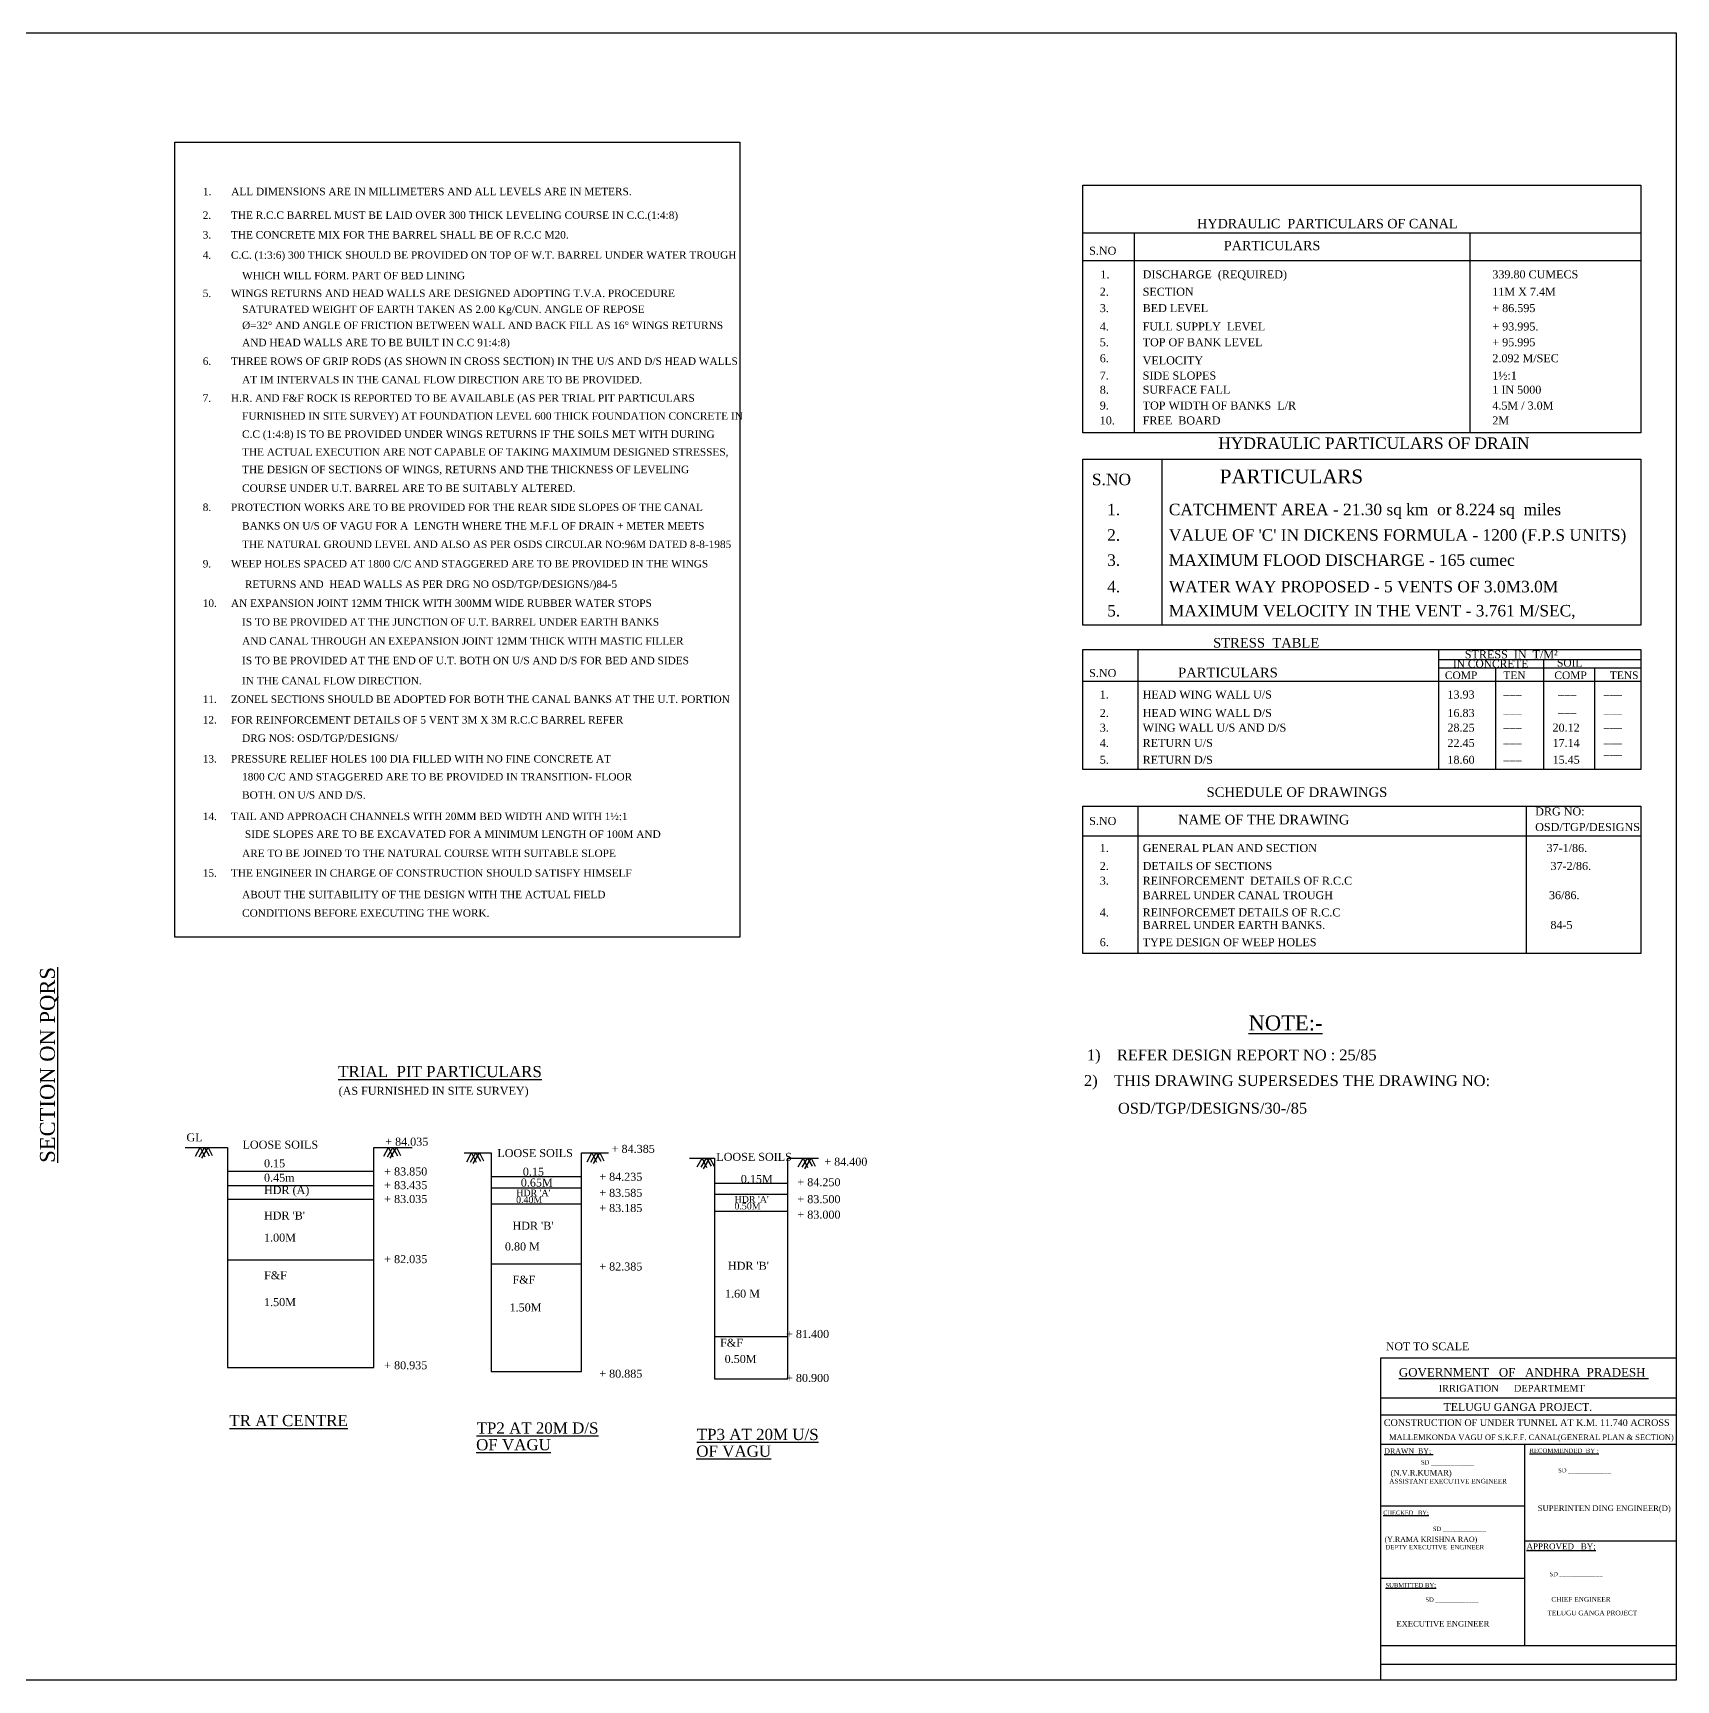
# Model space of a CAD drawing. Header units: millimetres. Extents: x -109570 to 247657, y -246061 to 92299.
# Drawn here: x 159718 to 247657, y 4151 to 92299 of the extents above; entities that cross this region are included whole.
import ezdxf

# ---------------------------------------------------------------- set-up
doc = ezdxf.new("R2010")
doc.units = ezdxf.units.MM
doc.header["$MEASUREMENT"] = 0
for name, color, linetype in [('DWG. LINE', 1, 'Continuous'), ('DWG.LINE', 10, 'Continuous'), ('HATCH', 2, 'Continuous'), ('TEXT', 7, 'Continuous'), ('TITLE', 7, 'Continuous')]:
    doc.layers.add(name, color=color, linetype=linetype)
doc.styles.get("Standard").update_dxf_attribs({"font": 'TIMES.TTF', "height": 380})

msp = doc.modelspace()

# ---------------------------------------------------------------- linework, layer by layer
at = {"layer": 'DWG. LINE'}
for points in [[(167858.6, 32647.2), (170124.8, 32647.2), (170124.8, 20876.8), (177953.4, 20876.8), (177953.4, 32647.2), (180013.6, 32647.2)], [(182796.7, 32358.1), (184233.5, 32358.1), (184233.5, 20671.8), (189077.7, 20671.8), (189077.7, 32358.1), (190514.5, 32358.1)], [(194855.9, 32080.8), (196196.9, 32080.8), (196196.9, 20267), (200124.2, 20267), (200124.2, 32080.8), (201754.9, 32080.8)], [(170124.8, 31391.9), (177953.4, 31391.9)], [(184233.5, 31100.2), (189077.7, 31100.2)], [(170124.8, 30622.8), (177953.4, 30622.8)], [(184233.5, 30495.2), (189077.7, 30495.2)], [(196196.9, 30738.3), (200124.2, 30738.3)], [(196196.9, 30153.4), (200124.2, 30153.4)], [(170124.8, 29894.2), (177953.4, 29894.2)], [(184233.5, 29642.4), (189077.7, 29642.4)], [(196196.9, 29237.1), (200124.2, 29237.1)], [(170124.8, 26635.7), (177953.4, 26635.7)], [(184233.5, 26419.4), (189077.7, 26419.4)], [(196196.9, 22542.6), (200124.2, 22542.6)]]:
    msp.add_lwpolyline(points, dxfattribs=at)
at = {"layer": 'DWG.LINE', "ltscale": 0.2}
for p, q in [((215909.2, 59300.1), (245767.2, 59300.1)), ((215909.2, 52876.1), (215909.2, 59300.1)), ((245767.2, 59300.1), (245767.2, 52876.1)), ((245767.2, 52876.1), (215909.2, 52876.1))]:
    msp.add_line(p, q, dxfattribs=at)
for points in [[(215909.2, 84157.2), (245767.2, 84157.2), (245767.2, 70891.1), (215909.2, 70891.1)], [(215909.2, 81608.7), (245767.2, 81608.7), (245767.2, 70891.1), (215909.2, 70891.1)], [(215909.2, 69486.3), (245767.2, 69486.3), (245767.2, 60605.7), (215909.2, 60605.7)], [(215909.2, 50915), (245767.2, 50915), (245767.2, 43026.2), (215909.2, 43026.2)]]:
    msp.add_lwpolyline(points, close=True, dxfattribs=at)
for points in [[(218648.5, 81608.7), (218648.5, 70891.1)], [(236619.1, 81608.7), (236619.1, 70891.1)], [(215909.2, 80118.9), (245767.2, 80118.9)], [(220133.5, 69486.3), (220133.5, 60605.7)], [(218847.8, 59300.1), (218847.8, 52876.1)], [(234937.3, 59300.1), (234937.3, 52876.1)], [(234937.3, 58774.5), (245767.2, 58774.5)], [(234937.3, 58319), (245767.2, 58319)], [(237988.5, 58319), (237988.5, 52876.1)], [(240563.6, 58774.5), (240563.6, 52876.1)], [(243298.1, 58319), (243298.1, 52876.1)], [(215909.2, 57600.3), (245767.2, 57600.3)], [(234937.3, 57600.3), (245767.2, 57600.3)], [(218847.8, 50915), (218847.8, 43026.2)], [(239641.9, 50915), (239641.9, 43026.2)], [(215909.2, 49335.9), (245767.2, 49335.9)]]:
    msp.add_lwpolyline(points, dxfattribs=at)
at = {"layer": 'HATCH'}
for points in [[(168414.3, 32180.8), (168674.7, 32647.2), (168912.1, 32150.2)], [(168621.1, 32157.8), (168907.9, 32647.2), (169157.2, 32211.4)], [(168758.9, 32081.3), (169095.9, 32647.2), (169318, 32219)], [(178489.8, 32180.8), (178750.2, 32647.2), (178987.7, 32150.2)], [(178696.6, 32157.8), (178983.5, 32647.2), (179232.8, 32211.4)], [(178834.5, 32081.3), (179171.5, 32647.2), (179393.6, 32219)], [(182933.4, 31891.7), (183193.8, 32358.1), (183431.2, 31861.1)], [(183140.2, 31868.7), (183427, 32358.1), (183676.3, 31922.3)], [(183278, 31792.2), (183615, 32358.1), (183837.1, 31929.9)], [(189372.5, 31891.7), (189632.9, 32358.1), (189870.3, 31861.1)], [(189579.3, 31868.7), (189866.1, 32358.1), (190115.4, 31922.3)], [(189717.1, 31792.2), (190054.1, 32358.1), (190276.2, 31929.9)], [(195266, 31614.4), (195526.4, 32080.8), (195763.8, 31583.8)], [(195472.8, 31591.4), (195759.7, 32080.8), (196008.9, 31645)], [(195610.7, 31514.9), (195947.6, 32080.8), (196169.8, 31652.6)], [(200679.1, 31614.4), (200939.5, 32080.8), (201177, 31583.8)], [(200885.9, 31591.4), (201172.8, 32080.8), (201422, 31645)], [(201023.8, 31514.9), (201360.8, 32080.8), (201582.9, 31652.6)]]:
    msp.add_lwpolyline(points, dxfattribs=at)
at = {"layer": 'TITLE', "lineweight": 30}
for p, q in [((231859.6, 4151.1), (231859.6, 21387)), ((231859.6, 19257.2), (247656.9, 19257.2)), ((231859.6, 18348.1), (247656.9, 18348.1)), ((231859.6, 16768.5), (247656.9, 16768.5)), ((231859.6, 6003.1), (247656.9, 6003.1)), ((231859.6, 4998), (247656.9, 4998))]:
    msp.add_line(p, q, dxfattribs=at)
at = {"layer": 'TITLE'}
for p, q in [((247656.9, 21387), (247656.9, 4151.1)), ((231859.6, 13478.5), (239543, 13478.5)), ((231859.6, 9602.3), (239543, 9602.3)), ((247656.9, 4151.1), (231859.6, 4151.1))]:
    msp.add_line(p, q, dxfattribs=at)
at = {"layer": 'TITLE', "lineweight": 30}
msp.add_lwpolyline([(1083.6, 92298.6), (247656.9, 92298.6), (247656.9, 4151.1), (1083.6, 4151.1)], close=True, dxfattribs=at)
at = {"layer": 'TITLE', "lineweight": 30, "ltscale": 0.2}
msp.add_lwpolyline([(167304.7, 86445.2), (197543.5, 86445.2), (197543.5, 43914.4), (167304.7, 43914.4)], close=True, dxfattribs=at)
at = {"layer": 'TITLE', "lineweight": 30}
for points in [[(231859.6, 21387), (247656.9, 21387)], [(239543, 16768.5), (239543, 6003.1)]]:
    msp.add_lwpolyline(points, dxfattribs=at)
at = {"layer": 'TITLE'}
msp.add_lwpolyline([(239543, 11599.8), (247656.9, 11599.8)], dxfattribs=at)

# ---------------------------------------------------------------- texts
at = {"layer": 'TEXT', "ltscale": 0.2}
for s, height, p in [('1.       ALL DIMENSIONS ARE IN MILLIMETERS AND ALL LEVELS ARE IN METERS.', 400, (168818.5, 83613.4)), ('2.       THE R.C.C BARREL MUST BE LAID OVER 300 THICK LEVELING COURSE IN C.C.(1:4:8) ', 400, (168804.6, 82347.5)), ('HYDRAULIC  PARTICULARS OF CANAL', 500, (222028.9, 81847.8)), ('3.       THE CONCRETE MIX FOR THE BARREL SHALL BE OF R.C.C M20.', 400, (168804.6, 81295.9)), ('PARTICULARS', 500, (223457.6, 80669)), ('4.       C.C. (1:3:6) 300 THICK SHOULD BE PROVIDED ON TOP OF W.T. BARREL UNDER WATER TROUGH', 400, (168804.6, 80212.5)), ('S.NO', 428.19, (216246.2, 80427.9)), ('WHICH WILL FORM. PART OF BED LINING', 400, (170910.7, 79114)), ('1.', 428.19, (216850.5, 79163.9)), ('DISCHARGE  (REQUIRED)', 428.188, (219109.9, 79164.8)), ('339.80 CUMECS', 428.188, (237824.3, 79164.8)), ('5.       WINGS RETURNS AND HEAD WALLS ARE DESIGNED ADOPTING T.V.A. PROCEDURE ', 400, (168804.6, 78165.8)), ('2.', 428.19, (216813.2, 78234.9)), ('SECTION', 428.19, (219109.9, 78234.9)), ('11M X 7.4M', 428.19, (237824.3, 78234.9)), ('SATURATED WEIGHT OF EARTH TAKEN AS 2.00 Kg/CUN. ANGLE OF REPOSE', 400, (170910.7, 77312.3)), ('3.', 428.19, (216813.2, 77359.7)), ('BED LEVEL', 428.19, (219109.9, 77359.7)), ('+ 86.595', 428.19, (237824.3, 77359.7)), ('%%C=32° AND ANGLE OF FRICTION BETWEEN WALL AND BACK FILL AS 16° WINGS RETURNS', 400, (170910.7, 76451.2)), ('4.', 428.19, (216813.2, 76375.3)), ('FULL SUPPLY  LEVEL', 428.188, (219109.9, 76375.3)), ('+ 93.995.', 428.19, (237824.3, 76375.3)), ('AND HEAD WALLS ARE TO BE BUILT IN C.C 91:4:8)', 400, (170910.7, 75530.8)), ('5.', 428.19, (216813.2, 75531.4)), ('TOP OF BANK LEVEL', 428.188, (219109.9, 75531.4)), ('+ 95.995', 428.19, (237824.3, 75531.4)), ('6.       THREE ROWS OF GRIP RODS (AS SHOWN IN CROSS SECTION) IN THE U/S AND D/S HEAD WALLS', 400, (168804.6, 74533.2)), ('6.', 428.19, (216813.2, 74675.8)), ('VELOCITY', 428.19, (219109.9, 74559.6)), ('2.092 M/SEC', 428.188, (237824.3, 74675.8)), ('7.', 428.19, (216813.2, 73750.7)), ('SIDE SLOPES', 428.188, (219109.9, 73750.7)), ('1½:1', 428.19, (237824.3, 73750.7)), ('AT IM INTERVALS IN THE CANAL FLOW DIRECTION ARE TO BE PROVIDED.', 400, (170910.7, 73544.1)), ('8.', 428.19, (216813.2, 72991.4)), ('SURFACE FALL', 428.188, (219109.9, 72991.4)), ('1 IN 5000', 428.19, (237824.3, 72991.4)), ('7.       H.R. AND F&F ROCK IS REPORTED TO BE AVAILABLE (AS PER TRIAL PIT PARTICULARS ', 400, (168804.6, 72559.4)), ('9.', 428.19, (216813.2, 72145.7)), ('TOP WIDTH OF BANKS  L/R', 428.188, (219109.9, 72145.7)), ('4.5M / 3.0M', 428.188, (237824.3, 72145.7)), ('FURNISHED IN SITE SURVEY) AT FOUNDATION LEVEL 600 THICK FOUNDATION CONCRETE IN', 400, (170910.7, 71600.5)), ('10.', 428.19, (216813.2, 71346.6)), ('FREE  BOARD', 428.188, (219109.9, 71346.6)), ('2M', 428.19, (237824.3, 71346.6)), ('C.C (1:4:8) IS TO BE PROVIDED UNDER WINGS RETURNS IF THE SOILS MET WITH DURING', 400, (170910.7, 70626.4)), ('HYDRAULIC PARTICULARS OF DRAIN', 615.525, (223156.4, 70035.5)), ('THE ACTUAL EXECUTION ARE NOT CAPABLE OF TAKING MAXIMUM DESIGNED STRESSES,', 400, (170910.7, 69673.8)), ('THE DESIGN OF SECTIONS OF WINGS, RETURNS AND THE THICKNESS OF LEVELING', 400, (170910.7, 68739.1)), ('PARTICULARS', 742.875, (223237.1, 68191.5)), ('COURSE UNDER U.T. BARREL ARE TO BE SUITABLY ALTERED.', 400, (170910.7, 67739.2)), ('S.NO', 615.53, (216393.6, 68095)), ('8.       PROTECTION WORKS ARE TO BE PROVIDED FOR THE REAR SIDE SLOPES OF THE CANAL', 400, (168804.6, 66714.9)), ('1.', 615.53, (217208.7, 66488.8)), ('CATCHMENT AREA - 21.30 sq km  or 8.224 sq  miles', 615.525, (220510.2, 66488.8)), ('BANKS ON U/S OF VAGU FOR A  LENGTH WHERE THE M.F.L OF DRAIN + METER MEETS', 400, (170910.7, 65721.5)), ('2.', 615.53, (217208.7, 65122.9)), ("VALUE OF 'C' IN DICKENS FORMULA - 1200 (F.P.S UNITS)", 615.525, (220510.2, 65122.9)), ('THE NATURAL GROUND LEVEL AND ALSO AS PER OSDS CIRCULAR NO:96M DATED 8-8-1985', 400, (170910.7, 64732.7)), ('3.', 615.53, (217208.7, 63778.9)), ('MAXIMUM FLOOD DISCHARGE - 165 cumec', 615.525, (220510.2, 63778.9)), ('9.       WEEP HOLES SPACED AT 1800 C/C AND STAGGERED ARE TO BE PROVIDED IN THE WINGS', 400, (168804.6, 63694.3)), (' RETURNS AND  HEAD WALLS AS PER DRG NO OSD/TGP/DESIGNS/)84-5', 400, (170910.7, 62599)), ('4.', 615.53, (217208.7, 62361)), ('WATER WAY PROPOSED - 5 VENTS OF 3.0M3.0M', 615.525, (220510.2, 62361)), ('10.     AN EXPANSION JOINT 12MM THICK WITH 300MM WIDE RUBBER WATER STOPS', 400, (168804.6, 61583)), ('IS TO BE PROVIDED AT THE JUNCTION OF U.T. BARREL UNDER EARTH BANKS', 400, (170910.7, 60574)), ('5.', 615.53, (217208.7, 61072.1)), ('MAXIMUM VELOCITY IN THE VENT - 3.761 M/SEC,', 615.525, (220510.2, 61072.1)), ('AND CANAL THROUGH AN EXEPANSION JOINT 12MM THICK WITH MASTIC FILLER', 400, (170910.7, 59560.7)), ('STRESS  TABLE', 516.779, (222880.5, 59403.5)), ('STRESS  IN  T/M²', 428.188, (236350, 58828.4)), ('IS TO BE PROVIDED AT THE END OF U.T. BOTH ON U/S AND D/S FOR BED AND SIDES', 400, (170910.7, 58513.8)), ('S.NO', 428.19, (216246.2, 57829.1)), ('PARTICULARS', 516.779, (221006.8, 57811)), ('IN CONCRETE', 406.04, (235711.4, 58337.8)), ('SOIL', 406.04, (241284.5, 58382.5)), ('IN THE CANAL FLOW DIRECTION.', 400, (170910.7, 57437.8)), ('COMP', 406.04, (235282.5, 57722.1)), ('TEN', 406.04, (238411.9, 57722.1)), ('COMP', 406.04, (241143.1, 57722.1)), ('TENS', 406.04, (244113.8, 57722.1)), ('11.     ZONEL SECTIONS SHOULD BE ADOPTED FOR BOTH THE CANAL BANKS AT THE U.T. PORTION', 400, (168804.6, 56443.8)), ('1.', 428.19, (216813.2, 56679.3)), ('HEAD WING WALL U/S', 428.188, (219109.9, 56679.3)), ('13.93', 428.19, (235420.9, 56679.3)), ('___', 428.19, (238416, 56898.6)), ('___', 428.19, (241346.8, 56898.6)), ('___', 428.19, (243792.7, 56898.6)), ('12.     FOR REINFORCEMENT DETAILS OF 5 VENT 3M X 3M R.C.C BARREL REFER', 400, (168804.6, 55340.5)), ('2.', 428.19, (216813.2, 55690.4)), ('HEAD WING WALL D/S', 428.188, (219109.9, 55690.4)), ('16.83', 428.19, (235420.9, 55690.4)), ('___', 428.19, (238416, 55909.7)), ('___', 428.19, (241346.8, 55935.8)), ('___', 428.19, (243792.7, 55909.7)), ('DRG NOS: OSD/TGP/DESIGNS/', 400, (170910.7, 54359.8)), ('3.', 428.19, (216813.2, 54907.5)), ('WING WALL U/S AND D/S', 428.188, (219109.9, 54907.5)), ('28.25', 428.19, (235420.9, 54907.5)), ('___', 428.19, (238416, 55126.7)), ('20.12', 428.19, (241046, 54907.5)), ('___', 428.19, (243792.7, 55126.7)), ('4.', 428.19, (216813.2, 54088.4)), ('RETURN U/S', 428.19, (219109.9, 54088.4)), ('22.45', 428.19, (235420.9, 54088.4)), ('___', 428.19, (238416, 54307.7)), ('17.14', 428.19, (241046, 54088.4)), ('___', 428.19, (243792.7, 54307.7)), ('13.     PRESSURE RELIEF HOLES 100 DIA FILLED WITH NO FINE CONCRETE AT', 400, (168804.6, 53254.8)), ('5.', 428.19, (216813.2, 53186.5)), ('RETURN D/S', 428.19, (219109.9, 53186.5)), ('18.60', 428.19, (235420.9, 53186.5)), ('___', 428.19, (238416, 53405.7)), ('15.45', 428.19, (241046, 53186.5)), ('___', 428.19, (243792.7, 53682.8)), ('1800 C/C AND STAGGERED ARE TO BE PROVIDED IN TRANSITION- FLOOR', 400, (170910.7, 52294.1)), ('BOTH. ON U/S AND D/S.', 400, (170910.7, 51318.7)), ('SCHEDULE OF DRAWINGS', 516.779, (222529.5, 51410.4)), ('14.     TAIL AND APPROACH CHANNELS WITH 20MM BED WIDTH AND WITH 1½:1', 400, (168804.6, 50173.8)), ('S.NO', 428.19, (216246.2, 49913.6)), ('NAME OF THE DRAWING', 516.779, (221006.8, 49940.9)), ('DRG NO:', 428.19, (240118.4, 50424.1)), (' SIDE SLOPES ARE TO BE EXCAVATED FOR A MINIMUM LENGTH OF 100M AND ', 400, (170910.7, 49221.3)), ('OSD/TGP/DESIGNS', 428.188, (240118.4, 49588.4)), ('ARE TO BE JOINED TO THE NATURAL COURSE WITH SUITABLE SLOPE', 400, (170910.7, 48195.1)), ('1.', 428.19, (216813.2, 48467)), ('GENERAL PLAN AND SECTION', 428.188, (219109.9, 48467)), ('37-1/86.', 428.19, (240722.9, 48467)), ('2.', 428.19, (216813.2, 47502.1)), ('DETAILS OF SECTIONS', 428.188, (219109.9, 47502.1)), ('37-2/86.', 428.19, (240934.8, 47502.1)), ('15.     THE ENGINEER IN CHARGE OF CONSTRUCTION SHOULD SATISFY HIMSELF', 400, (168804.6, 47141.8)), ('3.', 428.19, (216813.2, 46715.1)), ('REINFORCEMENT  DETAILS OF R.C.C ', 428.188, (219109.9, 46715.1)), ('ABOUT THE SUITABILITY OF THE DESIGN WITH THE ACTUAL FIELD ', 400, (170910.7, 45988.1)), ('BARREL UNDER CANAL TROUGH', 428.188, (219109.9, 45941.4)), ('36/86.', 428.19, (240856.7, 45941.4)), ('CONDITIONS BEFORE EXECUTING THE WORK.', 400, (170910.7, 44999)), ('4.', 428.19, (216813.2, 45017.8)), ('REINFORCEMET DETAILS OF R.C.C', 428.188, (219109.9, 45017.8)), ('BARREL UNDER EARTH BANKS.', 428.188, (219109.9, 44346)), ('84-5', 428.19, (240931.4, 44346)), ('6.', 428.19, (216813.2, 43426)), ('TYPE DESIGN OF WEEP HOLES', 428.188, (219109.9, 43426)), ('%%UNOTE:-', 800, (224775.7, 38918.6)), ('1)    REFER DESIGN REPORT NO : 25/85', 580, (216128.6, 37314)), ('%%UTRIAL  PIT PARTICULARS', 600, (176053.2, 36416.1)), ('2)    THIS DRAWING SUPERSEDES THE DRAWING NO:', 580, (215973, 35941.1)), ('(AS FURNISHED IN SITE SURVEY)', 428.188, (176077.7, 35471.3)), ('OSD/TGP/DESIGNS/30-/85', 580, (217787.2, 34463.9)), ('GL', 428.19, (167932.6, 32979.8)), ('LOOSE SOILS', 428.188, (170935.4, 32591.7)), ('+ 84.035', 428.19, (178572.6, 32750.4)), ('+ 84.385', 428.19, (190694.1, 32364.2)), ('0.15', 428.19, (172084.6, 31592.4)), ('LOOSE SOILS', 428.188, (184572.1, 32139.4)), ('LOOSE SOILS', 428.188, (196291, 31937.9)), ('+ 84.400', 428.19, (202072, 31679.1)), ('0.45m', 428.19, (172084.6, 30822.6)), ('+ 83.850', 428.19, (178518.5, 31154.6)), ('+ 83.435', 428.19, (178518.5, 30423.5)), ('0.65M', 428.19, (185828, 30562.4)), ('0.15', 428.19, (185936.7, 31143.8)), ('+ 84.235', 428.19, (190027.9, 30871)), ('0.15M', 428.19, (197602.2, 30750.3)), ('+ 84.250', 428.19, (200633.2, 30581.1)), ('HDR (A)', 428.19, (172084.6, 30160.9)), ('+ 83.035', 428.19, (178518.5, 29680.8)), ('0.40M', 350, (185579, 29683.7)), ("HDR 'A'", 350, (185589.2, 30046.3)), ('+ 83.585', 428.19, (190027.9, 30010.8)), ("HDR 'A'", 350, (197274.4, 29704.5)), ('+ 83.500', 428.19, (200633.2, 29672.4)), ("HDR 'B'", 428.19, (172084.6, 28796.9)), ('+ 83.185', 428.19, (190027.9, 29199.4)), ('0.50M', 350, (197264.2, 29341.9)), ('+ 83.000', 428.19, (200633.2, 28843.8)), ("HDR 'B'", 428.19, (185383.6, 28251.5)), ('1.00M', 428.19, (172084.6, 27615.8)), ('0.80 M', 428.19, (184978.3, 27141.7)), ('+ 82.035', 428.19, (178518.5, 26463.1)), ('+ 82.385', 428.19, (190027.9, 26068.7)), ("HDR 'B'", 428.19, (196913.7, 26107.5)), ('F&F', 428.19, (172084.6, 25601.9)), ('F&F', 428.19, (185383.6, 25366)), ('1.60 M', 428.19, (196756.1, 24612.9)), ('1.50M', 428.19, (172084.6, 24163.4)), ('1.50M', 428.19, (185226.7, 23877.6)), ('F&F', 428.19, (196495.6, 21991.5)), ('+ 81.400', 428.19, (200025.1, 22460)), ('+ 80.935', 428.19, (178518.5, 20784.5)), ('0.50M', 428.19, (196737.3, 21119.3)), ('+ 80.885', 428.19, (190027.9, 20336.1)), ('+ 80.900', 428.19, (200025.1, 20104.2)), ('%%UTR AT CENTRE', 600, (170230.4, 17739.9)), ('%%UTP2 AT 20M D/S', 600, (183461.2, 17340.4)), ('%%UOF VAGU', 600, (183434.9, 16447.5)), ('%%UTP3 AT 20M U/S', 600, (195247.5, 16995.8)), ('%%UOF VAGU', 600, (195221.2, 16102.9))]:
    msp.add_text(s, height=height, dxfattribs=at).set_placement(p)
at = {"layer": 'TEXT'}
msp.add_text('%%USECTION ON PQRS', height=800, rotation=90, dxfattribs=at).set_placement((160893.2, 31835.3))
at = {"layer": 'TITLE'}
for s, height, p in [('NOT TO SCALE', 418.52, (232125.4, 21804)), ('IRRIGATION      DEPARTMEMT ', 363.818, (234955, 19586.4)), ('TELUGU GANGA PROJECT.', 418.52, (235213.9, 18558.8)), ('CONSTRUCTION OF UNDER TUNNEL AT K.M. 11.740 ACROSS', 358.181, (232014, 17749.6)), ('%%UDRAWN  BY; ', 276.354, (232041.1, 16271.8)), ('SD _____________', 231.503, (234003.2, 15685.8)), ('%%URECOMMENDED  BY :', 237.161, (239805, 16305.9)), ('(N.V.R.KUMAR)', 298.484, (232379.6, 15093.9)), ('SD _____________', 231.503, (241344.1, 15259.1)), ('ASSISTANT EXECUTIVE ENGINEER', 249.704, (232308.5, 14669.5)), ('SUPERINTEN DING ENGINEER(D)', 303.987, (240257.1, 13196)), ('%%UCHECKED   BY;', 223.211, (231984.9, 12994.2)), ('SD _____________', 231.503, (234637.8, 12123.8)), ('(Y.RAMA KRISHNA RAO)', 277.847, (232055.1, 11543.6)), ('%%UAPPROVED   BY;', 318.87, (239653, 11145.6)), ('DEPTY EXECUTIVE  ENGINEER', 237.492, (232100, 11140.8)), ('SD _____________', 231.503, (240880.8, 9709.7)), ('%%USUBMITTED BY;', 232.439, (232102.1, 9111)), ('SD _____________', 231.503, (234241.1, 8342.2)), ('CHIEF ENGINEER', 255.096, (240984.5, 8343.8)), ('EXECUTIVE ENGINEER ', 303.182, (232690.7, 7009.5)), ('TELUGU GANGA PROJECT', 255.096, (240773.1, 7617.2))]:
    msp.add_text(s, height=height, dxfattribs=at).set_placement(p)
at = {"layer": 'TITLE', "lineweight": 30}
for s, height, p in [('%%UGOVERNMENT   OF   ANDHRA  PRADESH ', 457.048, (232824, 20389.3)), ('MALLEMKONDA VAGU OF S.K.F.F. CANAL(GENERAL PLAN & SECTION)', 300, (232291.6, 16994))]:
    msp.add_text(s, height=height, dxfattribs=at).set_placement(p)

doc.saveas('drawing.dxf')
